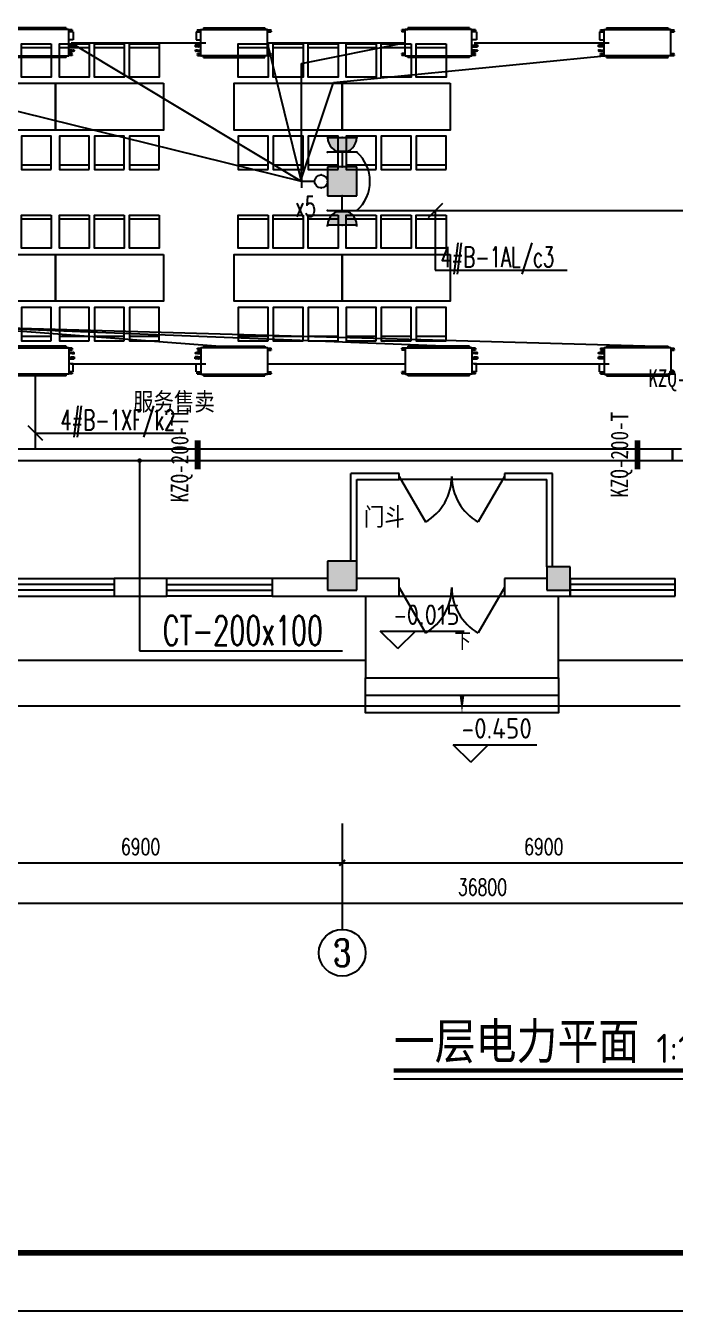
# Model space of a CAD drawing. Extents: x 2350667 to 3185789, y 309667 to 706270.
# Drawn here: x 2381578 to 2392694, y 439114 to 461121 of the extents above; entities that cross this region are included whole.
import ezdxf
from ezdxf.enums import TextEntityAlignment as Align

# ---------------------------------------------------------------- set-up
doc = ezdxf.new("R2010")
doc.units = 0
doc.header["$LTSCALE"] = 1000
for name, color, linetype in [('0-FJPG', 3, 'Continuous'), ('0-底图', 7, 'Continuous'), ('A-ANNO-DIMS', 3, 'Continuous'), ('A-ANNO-IDEN', 3, 'Continuous'), ('A-ANNO-IDEN-LEVL', 3, 'Continuous'), ('A-ANNO-TXT', 7, 'Continuous'), ('AXIS', 3, 'Continuous'), ('AXIS_TEXT', 7, 'Continuous'), ('BTTK', 7, 'Continuous'), ('CABLETRAY', 4, 'Continuous'), ('CABLETRAY_DIM', 3, 'Continuous'), ('COLUMN', 255, 'Continuous'), ('DIM-照明', 3, 'Continuous'), ('E2-楼梯、坡道', 52, 'Continuous'), ('EQUIP-插座', 3, 'Continuous'), ('EQUIP-照明', 3, 'Continuous'), ('fur', 253, 'Continuous'), ('M-VRF-EQ', 100, 'Continuous'), ('PUB_DIM', 3, 'Continuous'), ('PUB_HATCH', 8, 'Continuous'), ('PUB_TEXT', 7, 'Continuous'), ('PUB_TITLE', 4, 'Continuous'), ('TEL_SYMB', 3, 'Continuous'), ('TEL_TEXT', 7, 'Continuous'), ('WALL', 2, 'Continuous'), ('WALL-MOVE', 6, 'Continuous'), ('WINDOW', 4, 'Continuous'), ('WIRE-照明', 6, 'Continuous'), ('抗震支吊架', 2, 'Continuous'), ('洁具', 213, 'Continuous')]:
    doc.layers.add(name, color=color, linetype=linetype)
doc.styles.add('-黑体_T3', font='', dxfattribs={"width": 0.8})
doc.styles.add('_TCH_AXIS', font='COMPLEX', dxfattribs={"bigfont": 'GBCBIG'})
doc.styles.add('_TEL_DIM', font='SIMPLEX', dxfattribs={"width": 0.8, "height": 3.5, "bigfont": 'HZTXT'})
doc.styles.add('A_DIM_T3', font='SIMPLEX', dxfattribs={"width": 0.7, "bigfont": 'HZ'})
doc.styles.add('COMPLEX', font='COMPLEX')
doc.styles.add('HZ(TK)', font='geniso.shx', dxfattribs={"width": 0.9, "bigfont": 'hztxt.shx'})
doc.styles.add('kzcad', font='', dxfattribs={"width": 0.8})
doc.styles.get("Standard").update_dxf_attribs({"font": 'geniso.shx', "bigfont": 'hztxt.shx'})
doc.styles.get('-黑体_T3').set_extended_font_data('SimHei')
doc.styles.get('kzcad').set_extended_font_data('SimSun')
doc.dimstyles.new('_TCH_ARCH&&100', dxfattribs={"dimtxt": 280, "dimasz": 100, "dimexe": 250, "dimexo": 300, "dimgap": 135, "dimtad": 1, "dimdec": 0, "dimzin": 0, "dimdsep": 46, "dimtxsty": 'A_DIM_T3', "dimblk": 'ARCHTICK', "dimcen": 0.09, "dimclrt": 7, "dimazin": 2, "dimtfac": 1, "dimtdec": 0, "dimtix": 1, "dimtmove": 2, "dimatfit": 3, "dimfxl": 150, "dimtolj": 1, "dimtzin": 0, "dimarcsym": 0})

# ---------------------------------------------------------------- blocks, each defined once
blk = doc.blocks.new('vhtemplate_2020年新竖式图框_A1')
at = {"layer": 'PUB_TITLE', "color": 7}
blk.add_lwpolyline([(0, 594), (841, 594), (841, 0), (0, 0)], close=True, dxfattribs=at)
at = {"layer": 'PUB_TITLE', "const_width": 1}
blk.add_lwpolyline([(25, 10), (831, 10), (831, 584), (25, 584)], close=True, dxfattribs=at)
at = {"layer": 'BTTK', "color": 4, "style": 'HZ(TK)', "width": 0.9}
for tag, p in [('合作单位', (796, 511.5)), ('建设单位', (796, 209.5)), ('工程名称', (796, 176.5)), ('子项名称', (806, 160)), ('图纸名称', (796, 141))]:
    blk.add_attdef(tag, text='', height=3.5, dxfattribs=at).set_placement(p, align=Align.MIDDLE_CENTER)
for tag, p in [('注册证书号', (808.5, 309.01)), ('注册印章号', (808.5, 301.01)), ('设计号', (806, 193)), ('图别', (789.75, 34)), ('图号', (822.25, 34)), ('版本号', (789.75, 26)), ('日期', (822.25, 26))]:
    blk.add_attdef(tag, text='', height=3.5, dxfattribs=at).set_placement(p, align=Align.MIDDLE)
blk = doc.blocks.new('ghjgjh')
at = {"layer": 'WIRE-照明'}
blk.add_line((2318539, -40597), (2336695, -40597), dxfattribs=at)
blk = doc.blocks.new('MDV-D71T2')
at = {"extrusion": (0, 0, -1)}
for p, q in [((2794522, 2676021), (2794462, 2676021)), ((2794462, 2676009), (2794462, 2676021)), ((2794462, 2676016), (2794466, 2676016)), ((2794502, 2676009), (2794462, 2676009)), ((2794502, 2675997), (2794462, 2675997)), ((2794462, 2675997), (2794462, 2675986)), ((2794462, 2675991), (2794466, 2675991)), ((2794522, 2675986), (2794462, 2675986)), ((2794466, 2676009), (2794466, 2676021)), ((2794466, 2675997), (2794466, 2675986)), ((2794522, 2675576), (2794522, 2676022)), ((2795660, 2676024), (2794524, 2676024)), ((2794526, 2676024), (2794567, 2676024)), ((2794526, 2676024), (2794537, 2676024)), ((2795660, 2676024), (2794527, 2676024)), ((2795620, 2676055), (2794567, 2676055)), ((2795620, 2676055), (2795620, 2676025)), ((2795662, 2675576), (2795662, 2676022)), ((2795723, 2675986), (2795662, 2675986)), ((2795724, 2676021), (2795664, 2676021)), ((2795724, 2676009), (2795684, 2676009)), ((2795724, 2675997), (2795684, 2675997)), ((2795721, 2676009), (2795721, 2676021)), ((2795724, 2676016), (2795721, 2676016)), ((2795721, 2675997), (2795721, 2675986)), ((2795724, 2675991), (2795721, 2675991)), ((2795724, 2676021), (2795724, 2676009)), ((2795724, 2675997), (2795724, 2675986)), ((2795741, 2675986), (2795741, 2675850)), ((2795662, 2675758), (2795671, 2675758)), ((2795662, 2675732), (2795671, 2675732)), ((2795722, 2675671), (2795662, 2675671)), ((2795671, 2675731), (2795671, 2675759)), ((2795671, 2675759), (2795704, 2675759)), ((2795671, 2675731), (2795704, 2675731)), ((2795707, 2675726), (2795707, 2675764)), ((2795707, 2675764), (2795755, 2675764)), ((2795707, 2675726), (2795755, 2675726)), ((2795722, 2675671), (2795722, 2675655)), ((2795728, 2675673), (2795728, 2675654)), ((2795728, 2675673), (2795739, 2675673)), ((2795728, 2675670), (2795739, 2675670)), ((2795728, 2675660), (2795739, 2675660)), ((2795739, 2675673), (2795739, 2675654)), ((2795739, 2675669), (2795741, 2675669)), ((2795739, 2675658), (2795741, 2675658)), ((2795741, 2675672), (2795741, 2675671)), ((2795741, 2675655), (2795741, 2675671)), ((2795750, 2675673), (2795742, 2675673)), ((2795750, 2675670), (2795742, 2675670)), ((2795750, 2675660), (2795742, 2675660)), ((2795752, 2675671), (2795751, 2675672)), ((2795752, 2675655), (2795752, 2675671)), ((2795752, 2675671), (2795756, 2675669)), ((2795752, 2675655), (2795756, 2675657)), ((2795755, 2675726), (2795755, 2675764)), ((2795755, 2675764), (2795755, 2675726)), ((2795755, 2675764), (2795757, 2675764)), ((2795755, 2675764), (2795755, 2675764)), ((2795756, 2675669), (2795756, 2675657)), ((2795757, 2675726), (2795757, 2675764)), ((2795757, 2675764), (2795758, 2675764)), ((2795758, 2675764), (2795758, 2675726)), ((2794522, 2675613), (2794462, 2675613)), ((2794462, 2675602), (2794462, 2675613)), ((2794462, 2675608), (2794466, 2675608)), ((2794502, 2675602), (2794462, 2675602)), ((2794502, 2675590), (2794462, 2675590)), ((2794462, 2675590), (2794462, 2675578)), ((2794462, 2675583), (2794466, 2675583)), ((2794522, 2675578), (2794462, 2675578)), ((2794466, 2675602), (2794466, 2675613)), ((2794466, 2675590), (2794466, 2675578)), ((2794524, 2675574), (2795660, 2675574)), ((2794526, 2675574), (2794537, 2675574)), ((2794526, 2675574), (2794567, 2675574)), ((2795620, 2675544), (2794567, 2675544)), ((2795619, 2675574), (2795661, 2675574)), ((2795620, 2675544), (2795620, 2675574)), ((2795661, 2675574), (2795650, 2675574)), ((2795722, 2675655), (2795662, 2675655)), ((2795722, 2675613), (2795662, 2675613)), ((2795722, 2675578), (2795662, 2675578)), ((2795722, 2675602), (2795682, 2675602)), ((2795722, 2675590), (2795682, 2675590)), ((2795719, 2675602), (2795719, 2675613)), ((2795722, 2675608), (2795719, 2675608)), ((2795719, 2675590), (2795719, 2675578)), ((2795722, 2675583), (2795719, 2675583)), ((2795722, 2675602), (2795722, 2675613)), ((2795722, 2675578), (2795722, 2675590)), ((2795728, 2675654), (2795739, 2675654)), ((2795741, 2675654), (2795741, 2675655)), ((2795750, 2675654), (2795742, 2675654)), ((2795752, 2675655), (2795751, 2675654))]:
    blk.add_line(p, q, dxfattribs=at)
for p, q in [((2794567, 2676055), (2794567, 2676024)), ((2795741, 2675986), (2795663, 2675986)), ((2795741, 2675850), (2795662, 2675850)), ((2795662, 2675732), (2795671, 2675732)), ((2795707, 2675764), (2795704, 2675759)), ((2795707, 2675726), (2795704, 2675731)), ((2795722, 2675671), (2795728, 2675673)), ((2795755, 2675726), (2795757, 2675726)), ((2795755, 2675726), (2795755, 2675726)), ((2795757, 2675726), (2795758, 2675726)), ((2795757, 2675663), (2795767, 2675663)), ((2795758, 2675745), (2795768, 2675745)), ((2794567, 2675544), (2794567, 2675574)), ((2795662, 2675655), (2795722, 2675655)), ((2795722, 2675655), (2795728, 2675654)), ((2795728, 2675655), (2795738, 2675655))]:
    blk.add_line(p, q)
for centre, radius, start, end in [((-2794502, 2676003), 6, 90, 270), ((-2795684, 2676003), 6, 270, 90), ((-2795751, 2675663), 6.25, 136.121, 223.879), ((-2794502, 2675596), 6, 90, 270), ((-2795682, 2675596), 6, 270, 90)]:
    blk.add_arc(centre, radius, start, end, dxfattribs=at)
for centre, start, end in [((2794524, 2676022), 90, 180), ((2794524, 2676022), 90, 180), ((2795660, 2676022), 0, 90), ((2794524, 2675576), 180, 270), ((2795660, 2675576), 270, 0)]:
    blk.add_arc(centre, 2, start, end)
for points, knots in [([(2795741, 2675672), (2795741, 2675672), (2795741, 2675672), (2795741, 2675672), (2795741, 2675672), (2795741, 2675672), (2795742, 2675672), (2795742, 2675672), (2795742, 2675672), (2795742, 2675672), (2795742, 2675672), (2795742, 2675672), (2795742, 2675673), (2795742, 2675673), (2795742, 2675673), (2795742, 2675673), (2795742, 2675673), (2795742, 2675673), (2795742, 2675673), (2795742, 2675673), (2795742, 2675673), (2795742, 2675673), (2795742, 2675673), (2795742, 2675673), (2795742, 2675673)], [0, 0, 0, 0, 1, 1, 1, 2, 2, 2, 3, 3, 3, 4, 4, 4, 5, 5, 5, 6, 6, 6, 7, 7, 7, 8, 8, 8, 8]), ([(2795742, 2675670), (2795742, 2675670), (2795742, 2675670), (2795742, 2675670), (2795742, 2675670), (2795742, 2675670), (2795742, 2675670), (2795742, 2675670), (2795742, 2675670), (2795742, 2675670), (2795742, 2675670), (2795742, 2675670), (2795742, 2675670), (2795742, 2675670), (2795742, 2675670), (2795742, 2675670), (2795742, 2675670), (2795741, 2675670), (2795741, 2675670), (2795741, 2675670), (2795741, 2675670), (2795741, 2675670), (2795741, 2675670), (2795741, 2675670), (2795741, 2675670), (2795741, 2675670), (2795741, 2675670), (2795741, 2675670), (2795741, 2675670), (2795741, 2675670), (2795741, 2675670), (2795741, 2675670), (2795741, 2675670), (2795741, 2675670), (2795741, 2675671), (2795741, 2675671), (2795741, 2675671), (2795741, 2675671), (2795741, 2675671), (2795741, 2675671), (2795741, 2675671), (2795741, 2675671), (2795741, 2675671), (2795741, 2675671), (2795741, 2675671), (2795741, 2675671), (2795741, 2675671), (2795741, 2675671), (2795741, 2675671), (2795741, 2675671), (2795741, 2675671), (2795741, 2675671), (2795741, 2675671), (2795741, 2675671), (2795741, 2675671), (2795741, 2675671), (2795741, 2675671), (2795741, 2675671), (2795741, 2675671), (2795741, 2675671), (2795741, 2675671), (2795741, 2675671), (2795741, 2675671), (2795741, 2675671), (2795741, 2675671), (2795741, 2675671), (2795741, 2675671), (2795741, 2675671), (2795741, 2675671), (2795741, 2675671), (2795741, 2675671), (2795741, 2675671), (2795741, 2675672), (2795741, 2675672), (2795741, 2675672), (2795741, 2675672), (2795741, 2675672), (2795741, 2675672), (2795741, 2675672), (2795741, 2675672), (2795741, 2675672), (2795741, 2675672), (2795741, 2675672), (2795741, 2675672), (2795741, 2675672), (2795741, 2675672), (2795741, 2675672), (2795741, 2675672), (2795741, 2675672), (2795741, 2675672), (2795741, 2675672), (2795741, 2675672), (2795741, 2675672), (2795741, 2675672), (2795741, 2675672), (2795741, 2675672), (2795741, 2675672), (2795741, 2675672), (2795741, 2675672), (2795741, 2675672), (2795741, 2675672), (2795741, 2675672), (2795741, 2675672), (2795741, 2675672), (2795741, 2675672), (2795741, 2675672), (2795741, 2675672), (2795741, 2675672), (2795741, 2675672)], [0, 0, 0, 0, 1, 1, 1, 2, 2, 2, 3, 3, 3, 4, 4, 4, 5, 5, 5, 6, 6, 6, 7, 7, 7, 8, 8, 8, 9, 9, 9, 10, 10, 10, 11, 11, 11, 12, 12, 12, 13, 13, 13, 14, 14, 14, 15, 15, 15, 16, 16, 16, 17, 17, 17, 18, 18, 18, 19, 19, 19, 20, 20, 20, 21, 21, 21, 22, 22, 22, 23, 23, 23, 24, 24, 24, 25, 25, 25, 26, 26, 26, 27, 27, 27, 28, 28, 28, 29, 29, 29, 30, 30, 30, 31, 31, 31, 32, 32, 32, 33, 33, 33, 34, 34, 34, 35, 35, 35, 36, 36, 36, 36]), ([(2795742, 2675660), (2795742, 2675660), (2795742, 2675660), (2795742, 2675660), (2795742, 2675660), (2795742, 2675660), (2795742, 2675660), (2795742, 2675660), (2795742, 2675661), (2795742, 2675661), (2795742, 2675661), (2795742, 2675661), (2795742, 2675661), (2795742, 2675661), (2795742, 2675661), (2795742, 2675661), (2795742, 2675661), (2795741, 2675661), (2795741, 2675661), (2795741, 2675661), (2795741, 2675662), (2795741, 2675662), (2795741, 2675662), (2795741, 2675662), (2795741, 2675662), (2795741, 2675662), (2795741, 2675662), (2795741, 2675662), (2795741, 2675662), (2795741, 2675662), (2795741, 2675662), (2795741, 2675662), (2795741, 2675663), (2795741, 2675663), (2795741, 2675663), (2795741, 2675663), (2795741, 2675663), (2795741, 2675663), (2795741, 2675663), (2795741, 2675663), (2795741, 2675663), (2795741, 2675663), (2795741, 2675663), (2795741, 2675663), (2795741, 2675663), (2795741, 2675664), (2795741, 2675664), (2795741, 2675664), (2795741, 2675664), (2795741, 2675664), (2795741, 2675664), (2795741, 2675664), (2795741, 2675664), (2795741, 2675664), (2795741, 2675664), (2795741, 2675664), (2795741, 2675664), (2795741, 2675664), (2795741, 2675665), (2795741, 2675665), (2795741, 2675665), (2795741, 2675665), (2795741, 2675665), (2795741, 2675665), (2795741, 2675665), (2795741, 2675665), (2795741, 2675665), (2795741, 2675665), (2795741, 2675665), (2795741, 2675665), (2795741, 2675665), (2795741, 2675666), (2795741, 2675666), (2795741, 2675666), (2795741, 2675666), (2795741, 2675666), (2795741, 2675666), (2795741, 2675666), (2795741, 2675666), (2795741, 2675666), (2795741, 2675666), (2795741, 2675666), (2795741, 2675666), (2795741, 2675666), (2795741, 2675667), (2795741, 2675667), (2795741, 2675667), (2795741, 2675667), (2795741, 2675667), (2795741, 2675667), (2795741, 2675667), (2795741, 2675667), (2795741, 2675667), (2795741, 2675667), (2795741, 2675667), (2795741, 2675667), (2795741, 2675667), (2795741, 2675668), (2795741, 2675668), (2795741, 2675668), (2795741, 2675668), (2795741, 2675668), (2795741, 2675668), (2795741, 2675668), (2795742, 2675668), (2795742, 2675668), (2795742, 2675668), (2795742, 2675668), (2795742, 2675668), (2795742, 2675669), (2795742, 2675669), (2795742, 2675669), (2795742, 2675669), (2795742, 2675669), (2795742, 2675669), (2795742, 2675669), (2795742, 2675669), (2795742, 2675669), (2795742, 2675669), (2795742, 2675669), (2795742, 2675670)], [0, 0, 0, 0, 1, 1, 1, 2, 2, 2, 3, 3, 3, 4, 4, 4, 5, 5, 5, 6, 6, 6, 7, 7, 7, 8, 8, 8, 9, 9, 9, 10, 10, 10, 11, 11, 11, 12, 12, 12, 13, 13, 13, 14, 14, 14, 15, 15, 15, 16, 16, 16, 17, 17, 17, 18, 18, 18, 19, 19, 19, 20, 20, 20, 21, 21, 21, 22, 22, 22, 23, 23, 23, 24, 24, 24, 25, 25, 25, 26, 26, 26, 27, 27, 27, 28, 28, 28, 29, 29, 29, 30, 30, 30, 31, 31, 31, 32, 32, 32, 33, 33, 33, 34, 34, 34, 35, 35, 35, 36, 36, 36, 37, 37, 37, 38, 38, 38, 39, 39, 39, 40, 40, 40, 40]), ([(2795742, 2675654), (2795742, 2675654), (2795742, 2675654), (2795742, 2675654), (2795742, 2675654), (2795742, 2675654), (2795742, 2675654), (2795742, 2675654), (2795742, 2675654), (2795742, 2675654), (2795742, 2675654), (2795742, 2675654), (2795742, 2675654), (2795742, 2675654), (2795742, 2675654), (2795742, 2675654), (2795742, 2675654), (2795741, 2675655), (2795741, 2675655), (2795741, 2675655), (2795741, 2675655), (2795741, 2675655), (2795741, 2675655), (2795741, 2675655), (2795741, 2675655), (2795741, 2675655), (2795741, 2675655), (2795741, 2675655), (2795741, 2675655), (2795741, 2675655), (2795741, 2675655), (2795741, 2675655), (2795741, 2675655), (2795741, 2675655), (2795741, 2675655), (2795741, 2675655), (2795741, 2675656), (2795741, 2675656), (2795741, 2675656), (2795741, 2675656), (2795741, 2675656), (2795741, 2675656), (2795741, 2675656), (2795741, 2675656), (2795741, 2675656), (2795741, 2675656), (2795741, 2675656), (2795741, 2675656), (2795741, 2675656), (2795741, 2675656), (2795741, 2675656), (2795741, 2675656), (2795741, 2675656), (2795741, 2675656), (2795741, 2675656), (2795741, 2675656), (2795741, 2675657), (2795741, 2675657), (2795741, 2675657), (2795741, 2675657), (2795741, 2675657), (2795741, 2675657), (2795741, 2675657), (2795741, 2675657), (2795741, 2675657), (2795741, 2675657), (2795741, 2675657), (2795741, 2675657), (2795741, 2675657), (2795741, 2675657), (2795741, 2675657), (2795741, 2675657), (2795741, 2675657), (2795741, 2675657), (2795741, 2675657), (2795741, 2675657), (2795741, 2675658), (2795741, 2675658), (2795741, 2675658), (2795741, 2675658), (2795741, 2675658), (2795741, 2675658), (2795741, 2675658), (2795741, 2675658), (2795741, 2675658), (2795741, 2675658), (2795741, 2675658), (2795741, 2675658), (2795741, 2675658), (2795741, 2675658), (2795741, 2675658), (2795741, 2675658), (2795741, 2675658), (2795741, 2675658), (2795741, 2675658), (2795741, 2675658), (2795741, 2675659), (2795741, 2675659), (2795741, 2675659), (2795741, 2675659), (2795741, 2675659), (2795741, 2675659), (2795741, 2675659), (2795741, 2675659), (2795742, 2675659), (2795742, 2675659), (2795742, 2675659), (2795742, 2675659), (2795742, 2675659), (2795742, 2675659), (2795742, 2675659), (2795742, 2675659), (2795742, 2675659), (2795742, 2675659), (2795742, 2675660), (2795742, 2675660), (2795742, 2675660), (2795742, 2675660), (2795742, 2675660), (2795742, 2675660), (2795742, 2675660)], [0, 0, 0, 0, 1, 1, 1, 2, 2, 2, 3, 3, 3, 4, 4, 4, 5, 5, 5, 6, 6, 6, 7, 7, 7, 8, 8, 8, 9, 9, 9, 10, 10, 10, 11, 11, 11, 12, 12, 12, 13, 13, 13, 14, 14, 14, 15, 15, 15, 16, 16, 16, 17, 17, 17, 18, 18, 18, 19, 19, 19, 20, 20, 20, 21, 21, 21, 22, 22, 22, 23, 23, 23, 24, 24, 24, 25, 25, 25, 26, 26, 26, 27, 27, 27, 28, 28, 28, 29, 29, 29, 30, 30, 30, 31, 31, 31, 32, 32, 32, 33, 33, 33, 34, 34, 34, 35, 35, 35, 36, 36, 36, 37, 37, 37, 38, 38, 38, 39, 39, 39, 40, 40, 40, 40]), ([(2795751, 2675672), (2795751, 2675672), (2795751, 2675672), (2795751, 2675672), (2795751, 2675672), (2795751, 2675672), (2795751, 2675672), (2795751, 2675672), (2795751, 2675672), (2795751, 2675672), (2795751, 2675672), (2795751, 2675672), (2795750, 2675673), (2795750, 2675673), (2795750, 2675673), (2795750, 2675673), (2795750, 2675673), (2795750, 2675673), (2795750, 2675673), (2795750, 2675673), (2795750, 2675673), (2795750, 2675673), (2795750, 2675673), (2795750, 2675673), (2795750, 2675673)], [0, 0, 0, 0, 1, 1, 1, 2, 2, 2, 3, 3, 3, 4, 4, 4, 5, 5, 5, 6, 6, 6, 7, 7, 7, 8, 8, 8, 8]), ([(2795750, 2675670), (2795750, 2675670), (2795750, 2675670), (2795750, 2675670), (2795750, 2675670), (2795750, 2675670), (2795750, 2675670), (2795750, 2675670), (2795750, 2675670), (2795750, 2675670), (2795750, 2675670), (2795750, 2675670), (2795750, 2675670), (2795751, 2675670), (2795751, 2675670), (2795751, 2675670), (2795751, 2675670), (2795751, 2675670), (2795751, 2675670), (2795751, 2675670), (2795751, 2675670), (2795751, 2675670), (2795751, 2675670), (2795751, 2675670), (2795751, 2675670), (2795751, 2675670), (2795751, 2675670), (2795751, 2675670), (2795751, 2675670), (2795751, 2675670), (2795751, 2675670), (2795751, 2675670), (2795751, 2675670), (2795751, 2675670), (2795751, 2675671), (2795751, 2675671), (2795751, 2675671), (2795751, 2675671), (2795751, 2675671), (2795751, 2675671), (2795751, 2675671), (2795751, 2675671), (2795751, 2675671), (2795751, 2675671), (2795751, 2675671), (2795751, 2675671), (2795751, 2675671), (2795751, 2675671), (2795751, 2675671), (2795751, 2675671), (2795751, 2675671), (2795751, 2675671), (2795751, 2675671), (2795751, 2675671), (2795751, 2675671), (2795751, 2675671), (2795751, 2675671), (2795751, 2675671), (2795751, 2675671), (2795751, 2675671), (2795751, 2675671), (2795751, 2675671), (2795751, 2675671), (2795751, 2675671), (2795751, 2675671), (2795751, 2675671), (2795751, 2675671), (2795751, 2675671), (2795751, 2675671), (2795751, 2675671), (2795751, 2675671), (2795751, 2675671), (2795751, 2675672), (2795751, 2675672), (2795751, 2675672), (2795751, 2675672), (2795751, 2675672), (2795751, 2675672), (2795751, 2675672), (2795751, 2675672), (2795751, 2675672), (2795751, 2675672), (2795751, 2675672), (2795751, 2675672), (2795751, 2675672), (2795751, 2675672), (2795751, 2675672), (2795751, 2675672), (2795751, 2675672), (2795751, 2675672), (2795751, 2675672), (2795751, 2675672), (2795751, 2675672), (2795751, 2675672), (2795751, 2675672), (2795751, 2675672), (2795751, 2675672), (2795751, 2675672), (2795751, 2675672), (2795751, 2675672), (2795751, 2675672), (2795751, 2675672), (2795751, 2675672), (2795751, 2675672), (2795751, 2675672), (2795751, 2675672), (2795751, 2675672), (2795751, 2675672), (2795751, 2675672)], [0, 0, 0, 0, 1, 1, 1, 2, 2, 2, 3, 3, 3, 4, 4, 4, 5, 5, 5, 6, 6, 6, 7, 7, 7, 8, 8, 8, 9, 9, 9, 10, 10, 10, 11, 11, 11, 12, 12, 12, 13, 13, 13, 14, 14, 14, 15, 15, 15, 16, 16, 16, 17, 17, 17, 18, 18, 18, 19, 19, 19, 20, 20, 20, 21, 21, 21, 22, 22, 22, 23, 23, 23, 24, 24, 24, 25, 25, 25, 26, 26, 26, 27, 27, 27, 28, 28, 28, 29, 29, 29, 30, 30, 30, 31, 31, 31, 32, 32, 32, 33, 33, 33, 34, 34, 34, 35, 35, 35, 36, 36, 36, 36]), ([(2795750, 2675660), (2795750, 2675660), (2795750, 2675660), (2795750, 2675660), (2795750, 2675660), (2795750, 2675660), (2795750, 2675660), (2795750, 2675660), (2795750, 2675661), (2795750, 2675661), (2795750, 2675661), (2795750, 2675661), (2795750, 2675661), (2795751, 2675661), (2795751, 2675661), (2795751, 2675661), (2795751, 2675661), (2795751, 2675661), (2795751, 2675661), (2795751, 2675661), (2795751, 2675662), (2795751, 2675662), (2795751, 2675662), (2795751, 2675662), (2795751, 2675662), (2795751, 2675662), (2795751, 2675662), (2795751, 2675662), (2795751, 2675662), (2795751, 2675662), (2795751, 2675662), (2795751, 2675662), (2795751, 2675663), (2795751, 2675663), (2795751, 2675663), (2795751, 2675663), (2795751, 2675663), (2795751, 2675663), (2795751, 2675663), (2795751, 2675663), (2795751, 2675663), (2795751, 2675663), (2795751, 2675663), (2795751, 2675663), (2795751, 2675663), (2795751, 2675664), (2795751, 2675664), (2795751, 2675664), (2795751, 2675664), (2795751, 2675664), (2795751, 2675664), (2795751, 2675664), (2795751, 2675664), (2795751, 2675664), (2795751, 2675664), (2795751, 2675664), (2795751, 2675664), (2795751, 2675664), (2795751, 2675665), (2795751, 2675665), (2795751, 2675665), (2795751, 2675665), (2795751, 2675665), (2795751, 2675665), (2795751, 2675665), (2795751, 2675665), (2795751, 2675665), (2795751, 2675665), (2795751, 2675665), (2795751, 2675665), (2795751, 2675665), (2795751, 2675666), (2795751, 2675666), (2795751, 2675666), (2795751, 2675666), (2795751, 2675666), (2795751, 2675666), (2795751, 2675666), (2795751, 2675666), (2795751, 2675666), (2795751, 2675666), (2795751, 2675666), (2795751, 2675666), (2795751, 2675666), (2795751, 2675667), (2795751, 2675667), (2795751, 2675667), (2795751, 2675667), (2795751, 2675667), (2795751, 2675667), (2795751, 2675667), (2795751, 2675667), (2795751, 2675667), (2795751, 2675667), (2795751, 2675667), (2795751, 2675667), (2795751, 2675667), (2795751, 2675668), (2795751, 2675668), (2795751, 2675668), (2795751, 2675668), (2795751, 2675668), (2795751, 2675668), (2795751, 2675668), (2795751, 2675668), (2795751, 2675668), (2795751, 2675668), (2795751, 2675668), (2795750, 2675668), (2795750, 2675669), (2795750, 2675669), (2795750, 2675669), (2795750, 2675669), (2795750, 2675669), (2795750, 2675669), (2795750, 2675669), (2795750, 2675669), (2795750, 2675669), (2795750, 2675669), (2795750, 2675669), (2795750, 2675670)], [0, 0, 0, 0, 1, 1, 1, 2, 2, 2, 3, 3, 3, 4, 4, 4, 5, 5, 5, 6, 6, 6, 7, 7, 7, 8, 8, 8, 9, 9, 9, 10, 10, 10, 11, 11, 11, 12, 12, 12, 13, 13, 13, 14, 14, 14, 15, 15, 15, 16, 16, 16, 17, 17, 17, 18, 18, 18, 19, 19, 19, 20, 20, 20, 21, 21, 21, 22, 22, 22, 23, 23, 23, 24, 24, 24, 25, 25, 25, 26, 26, 26, 27, 27, 27, 28, 28, 28, 29, 29, 29, 30, 30, 30, 31, 31, 31, 32, 32, 32, 33, 33, 33, 34, 34, 34, 35, 35, 35, 36, 36, 36, 37, 37, 37, 38, 38, 38, 39, 39, 39, 40, 40, 40, 40]), ([(2795750, 2675654), (2795750, 2675654), (2795750, 2675654), (2795750, 2675654), (2795750, 2675654), (2795750, 2675654), (2795750, 2675654), (2795750, 2675654), (2795750, 2675654), (2795750, 2675654), (2795750, 2675654), (2795750, 2675654), (2795750, 2675654), (2795751, 2675654), (2795751, 2675654), (2795751, 2675654), (2795751, 2675654), (2795751, 2675655), (2795751, 2675655), (2795751, 2675655), (2795751, 2675655), (2795751, 2675655), (2795751, 2675655), (2795751, 2675655), (2795751, 2675655), (2795751, 2675655), (2795751, 2675655), (2795751, 2675655), (2795751, 2675655), (2795751, 2675655), (2795751, 2675655), (2795751, 2675655), (2795751, 2675655), (2795751, 2675655), (2795751, 2675655), (2795751, 2675655), (2795751, 2675656), (2795751, 2675656), (2795751, 2675656), (2795751, 2675656), (2795751, 2675656), (2795751, 2675656), (2795751, 2675656), (2795751, 2675656), (2795751, 2675656), (2795751, 2675656), (2795751, 2675656), (2795751, 2675656), (2795751, 2675656), (2795751, 2675656), (2795751, 2675656), (2795751, 2675656), (2795751, 2675656), (2795751, 2675656), (2795751, 2675656), (2795751, 2675656), (2795751, 2675657), (2795751, 2675657), (2795751, 2675657), (2795751, 2675657), (2795751, 2675657), (2795751, 2675657), (2795751, 2675657), (2795751, 2675657), (2795751, 2675657), (2795751, 2675657), (2795751, 2675657), (2795751, 2675657), (2795751, 2675657), (2795751, 2675657), (2795751, 2675657), (2795751, 2675657), (2795751, 2675657), (2795751, 2675657), (2795751, 2675657), (2795751, 2675657), (2795751, 2675658), (2795751, 2675658), (2795751, 2675658), (2795751, 2675658), (2795751, 2675658), (2795751, 2675658), (2795751, 2675658), (2795751, 2675658), (2795751, 2675658), (2795751, 2675658), (2795751, 2675658), (2795751, 2675658), (2795751, 2675658), (2795751, 2675658), (2795751, 2675658), (2795751, 2675658), (2795751, 2675658), (2795751, 2675658), (2795751, 2675658), (2795751, 2675658), (2795751, 2675659), (2795751, 2675659), (2795751, 2675659), (2795751, 2675659), (2795751, 2675659), (2795751, 2675659), (2795751, 2675659), (2795751, 2675659), (2795751, 2675659), (2795751, 2675659), (2795751, 2675659), (2795751, 2675659), (2795750, 2675659), (2795750, 2675659), (2795750, 2675659), (2795750, 2675659), (2795750, 2675659), (2795750, 2675659), (2795750, 2675660), (2795750, 2675660), (2795750, 2675660), (2795750, 2675660), (2795750, 2675660), (2795750, 2675660), (2795750, 2675660)], [0, 0, 0, 0, 1, 1, 1, 2, 2, 2, 3, 3, 3, 4, 4, 4, 5, 5, 5, 6, 6, 6, 7, 7, 7, 8, 8, 8, 9, 9, 9, 10, 10, 10, 11, 11, 11, 12, 12, 12, 13, 13, 13, 14, 14, 14, 15, 15, 15, 16, 16, 16, 17, 17, 17, 18, 18, 18, 19, 19, 19, 20, 20, 20, 21, 21, 21, 22, 22, 22, 23, 23, 23, 24, 24, 24, 25, 25, 25, 26, 26, 26, 27, 27, 27, 28, 28, 28, 29, 29, 29, 30, 30, 30, 31, 31, 31, 32, 32, 32, 33, 33, 33, 34, 34, 34, 35, 35, 35, 36, 36, 36, 37, 37, 37, 38, 38, 38, 39, 39, 39, 40, 40, 40, 40]), ([(2795741, 2675654), (2795741, 2675654), (2795741, 2675654), (2795741, 2675654), (2795741, 2675654), (2795741, 2675654), (2795742, 2675654), (2795742, 2675654), (2795742, 2675654), (2795742, 2675654), (2795742, 2675654), (2795742, 2675654), (2795742, 2675654), (2795742, 2675654), (2795742, 2675654), (2795742, 2675654), (2795742, 2675654), (2795742, 2675654), (2795742, 2675654), (2795742, 2675654), (2795742, 2675654), (2795742, 2675654), (2795742, 2675654), (2795742, 2675654), (2795742, 2675654)], [0, 0, 0, 0, 1, 1, 1, 2, 2, 2, 3, 3, 3, 4, 4, 4, 5, 5, 5, 6, 6, 6, 7, 7, 7, 8, 8, 8, 8]), ([(2795751, 2675654), (2795751, 2675654), (2795751, 2675654), (2795751, 2675654), (2795751, 2675654), (2795751, 2675654), (2795751, 2675654), (2795751, 2675654), (2795751, 2675654), (2795751, 2675654), (2795751, 2675654), (2795751, 2675654), (2795750, 2675654), (2795750, 2675654), (2795750, 2675654), (2795750, 2675654), (2795750, 2675654), (2795750, 2675654), (2795750, 2675654), (2795750, 2675654), (2795750, 2675654), (2795750, 2675654), (2795750, 2675654), (2795750, 2675654), (2795750, 2675654)], [0, 0, 0, 0, 1, 1, 1, 2, 2, 2, 3, 3, 3, 4, 4, 4, 5, 5, 5, 6, 6, 6, 7, 7, 7, 8, 8, 8, 8])]:
    blk.add_open_spline(points, degree=3, knots=knots)
blk = doc.blocks.new('A$C416B0EB6')
at = {"layer": '0-FJPG'}
blk.add_blockref('MDV-D71T2', (-2794567, -2676055, -8200), dxfattribs=at)
blk = doc.blocks.new('$equip$00001237')
for p, q in [((-0.5, 1.05), (-0.5, 1)), ((-0.5, 1), (0.5, 1)), ((0.5, 1.05), (0.5, 1)), ((0.5, 0.5), (-0.5, 0.5)), ((0, 0.5), (0, 0))]:
    blk.add_line(p, q)
blk.add_arc((0, 1), 0.5, 180, 0)
for p in [(0, 1), (-0.5, 0.5), (0.5, 0.5), (0, 0)]:
    blk.add_point(p)
for points in [[(0.433, 0.75), (-0.433, 0.75), (0.5, 1), (-0.5, 1)], [(0.25, 0.567), (-0.25, 0.567), (0.433, 0.75), (-0.433, 0.75)], [(0, 0.5), (0, 0.5), (0.25, 0.567), (-0.25, 0.567)]]:
    blk.add_solid(points)
at = {"flags": 9}
blk.add_attdef('A', (0, 0), '', height=0.00002, dxfattribs=at)
blk = doc.blocks.new('$equip$00002672')
for p, q in [((0.222, 0.889), (-0.222, 0.889)), ((0, 0.444), (0, 0.889))]:
    blk.add_line(p, q)
blk.add_circle((0, 0.222), 0.222)
for p in [(0, 0.889), (-0.222, 0.222), (0, 0), (0.222, 0.222)]:
    blk.add_point(p)
at = {"color": 7, "style": '_TEL_DIM', "flags": 1}
for tag in ['A', 'REMARK']:
    blk.add_attdef(tag, text='', height=0.00002, dxfattribs=at).set_placement((0, 0), align=Align.MIDDLE_CENTER)
blk = doc.blocks.new('_ArchTick')
at = {"color": 0, "linetype": 'ByBlock', "const_width": 0.4}
blk.add_lwpolyline([(-0.5, -0.5), (0.5, 0.5)], dxfattribs=at)
blk = doc.blocks.new('*D743')
at = {"layer": 'A-ANNO-DIMS', "color": 0, "lineweight": -2, "transparency": 16777216}
for p, q in [((2151844, -29394), (2151844, -30017)), ((2158744, -29394), (2158744, -30017)), ((2151844, -29767), (2158744, -29767))]:
    blk.add_line(p, q, dxfattribs=at)
at = {"layer": 'Defpoints', "color": 0, "transparency": 16777216}
for p in [(2151844, -29094), (2158744, -29094), (2158744, -29767)]:
    blk.add_point(p, dxfattribs=at)
at = {"layer": 'A-ANNO-DIMS', "color": 0, "lineweight": -2, "transparency": 16777216, "xscale": 100, "yscale": 100, "zscale": 100, "rotation": 180}
blk.add_blockref('_ArchTick', (2151844, -29767), dxfattribs=at)
at = {"layer": 'A-ANNO-DIMS', "color": 0, "lineweight": -2, "transparency": 16777216, "xscale": 100, "yscale": 100, "zscale": 100}
blk.add_blockref('_ArchTick', (2158744, -29767), dxfattribs=at)
at = {"layer": 'A-ANNO-DIMS', "color": 7, "transparency": 16777216, "insert": (2155294, -29492), "char_height": 280, "attachment_point": 5, "style": 'A_DIM_T3'}
blk.add_mtext('\\A1;6900', dxfattribs=at)
blk = doc.blocks.new('*D744')
at = {"layer": 'A-ANNO-DIMS', "color": 0, "lineweight": -2, "transparency": 16777216}
for p, q in [((2158744, -29394), (2158744, -30017)), ((2165644, -29394), (2165644, -30017)), ((2158744, -29767), (2165644, -29767))]:
    blk.add_line(p, q, dxfattribs=at)
at = {"layer": 'Defpoints', "color": 0, "transparency": 16777216}
for p in [(2158744, -29094), (2165644, -29094), (2165644, -29767)]:
    blk.add_point(p, dxfattribs=at)
at = {"layer": 'A-ANNO-DIMS', "color": 0, "lineweight": -2, "transparency": 16777216, "xscale": 100, "yscale": 100, "zscale": 100, "rotation": 180}
blk.add_blockref('_ArchTick', (2158744, -29767), dxfattribs=at)
at = {"layer": 'A-ANNO-DIMS', "color": 0, "lineweight": -2, "transparency": 16777216, "xscale": 100, "yscale": 100, "zscale": 100}
blk.add_blockref('_ArchTick', (2165644, -29767), dxfattribs=at)
at = {"layer": 'A-ANNO-DIMS', "color": 7, "transparency": 16777216, "insert": (2162194, -29492), "char_height": 280, "attachment_point": 5, "style": 'A_DIM_T3'}
blk.add_mtext('\\A1;6900', dxfattribs=at)
blk = doc.blocks.new('*D764')
at = {"layer": 'Defpoints', "color": 0, "transparency": 16777216}
for p in [(2142744, -29094), (2179544, -29094), (2179544, -30459)]:
    blk.add_point(p, dxfattribs=at)
at = {"layer": 'PUB_DIM', "color": 0, "lineweight": -2, "transparency": 16777216}
for p, q in [((2142744, -29394), (2142744, -30709)), ((2179544, -29394), (2179544, -30709)), ((2142744, -30459), (2179544, -30459))]:
    blk.add_line(p, q, dxfattribs=at)
at = {"layer": 'PUB_DIM', "color": 0, "lineweight": -2, "transparency": 16777216, "xscale": 100, "yscale": 100, "zscale": 100, "rotation": 180}
blk.add_blockref('_ArchTick', (2142744, -30459), dxfattribs=at)
at = {"layer": 'PUB_DIM', "color": 0, "lineweight": -2, "transparency": 16777216, "xscale": 100, "yscale": 100, "zscale": 100}
blk.add_blockref('_ArchTick', (2179544, -30459), dxfattribs=at)
at = {"layer": 'PUB_DIM', "color": 7, "transparency": 16777216, "insert": (2161144, -30184), "char_height": 280, "attachment_point": 5, "style": 'A_DIM_T3'}
blk.add_mtext('\\A1;36800', dxfattribs=at)
blk = doc.blocks.new('$DorLib2D$00000231')
at = {"color": 0}
for p, q in [((-0.5, 0), (-0.25, 0.433)), ((0.5, 0), (0.25, 0.433))]:
    blk.add_line(p, q, dxfattribs=at)
for centre, start, end in [((-0.5, 0), 0, 60), ((0.5, 0), 120, 180)]:
    blk.add_arc(centre, 0.5, start, end, dxfattribs=at)
blk = doc.blocks.new('$WINLIB2D$00000001')
at = {"color": 0}
for points in [[(-0.5, 0.5), (-0.5, -0.5)], [(-0.5, 0.5), (0.5, 0.5)], [(0.5, -0.5), (0.5, 0.5)], [(0.5, 0.167), (-0.5, 0.167)], [(0.5, -0.167), (-0.5, -0.167)], [(-0.5, -0.5), (0.5, -0.5)]]:
    blk.add_lwpolyline(points, dxfattribs=at)
blk = doc.blocks.new('_AXISO')
blk.add_circle((0, 0), 0.5)
at = {"layer": 'AXIS_TEXT', "style": 'COMPLEX', "width": 1.041667}
blk.add_attdef('A', text='', height=0.56, dxfattribs=at).set_placement((-0.25, -0.28), (0.25, -0.28), align=Align.FIT)
blk = doc.blocks.new('$plan$00002719')
at = {"layer": 'fur'}
for p, q in [((-853, 1004), (-343, 1004)), ((-254, 1004), (256, 1004)), ((345, 1004), (856, 1004)), ((-853, -1004), (-343, -1004)), ((-254, -1004), (256, -1004)), ((345, -1004), (856, -1004))]:
    blk.add_line(p, q, dxfattribs=at)
for points in [[(-853, 1076), (-853, 507), (-343, 507), (-343, 1076), (-853, 1076)], [(-254, 1076), (-254, 507), (256, 507), (256, 1076), (-254, 1076)], [(345, 1076), (345, 507), (856, 507), (856, 1076), (345, 1076)], [(-925, -400), (-925, 400), (925, 400), (925, -400), (-925, -400)], [(-853, -1076), (-853, -507), (-343, -507), (-343, -1076), (-853, -1076)], [(-254, -1076), (-254, -507), (256, -507), (256, -1076), (-254, -1076)], [(345, -1076), (345, -507), (856, -507), (856, -1076), (345, -1076)]]:
    blk.add_lwpolyline(points, close=True, dxfattribs=at)
blk = doc.blocks.new('cghch')
at = {"layer": 'PUB_HATCH'}
for points in [[(2158994.1, -18352), (2158994.1, -17852), (2158494.1, -17852), (2158494.1, -18352)], [(2158994.1, -25102), (2158994.1, -24602), (2158494.1, -24602), (2158494.1, -25102)], [(2162644.1, -25102), (2162644.1, -24702), (2162244.1, -24702), (2162244.1, -25102)]]:
    blk.add_hatch(color=256, dxfattribs=at).paths.add_polyline_path(points)
for points in [[(2159144.1, -26302), (2143644.1, -26302), (2143644.1, -11302)], [(2172444.1, -26302), (2162444.1, -26302)]]:
    blk.add_lwpolyline(points)
at = {"layer": 'A-ANNO-IDEN'}
blk.add_lwpolyline([(2160794.1, -26202.4, 0, 0, 0), (2160794.1, -27202, 0, 80, 0), (2160794.1, -26902, 0, 0, 0)], format="xyseb", dxfattribs=at)
at = {"layer": 'A-ANNO-IDEN-LEVL'}
for p, q in [((2159696.2, -26100.2), (2159396.2, -25800.2)), ((2159396.2, -25800.2), (2160830.1, -25800.2)), ((2159696.2, -26100.2), (2159996.2, -25800.2)), ((2160943.9, -28045.5), (2160643.9, -27745.5)), ((2160643.9, -27745.5), (2162077.8, -27745.5)), ((2160943.9, -28045.5), (2161243.9, -27745.5))]:
    blk.add_line(p, q, dxfattribs=at)
at = {"layer": 'AXIS'}
blk.add_line((2158744.1, -29093.7), (2158744.1, -30907.4), dxfattribs=at)
at = {"layer": 'COLUMN'}
for p, q in [((2158994.1, -17852), (2158494.1, -17852)), ((2158494.1, -17852), (2158494.1, -18352)), ((2158994.1, -18352), (2158994.1, -17852)), ((2158494.1, -18352), (2158994.1, -18352)), ((2158994.1, -24602), (2158494.1, -24602)), ((2158494.1, -24602), (2158494.1, -25102)), ((2158994.1, -25102), (2158994.1, -24602)), ((2162644.1, -24702), (2162244.1, -24702)), ((2162244.1, -24702), (2162244.1, -25102)), ((2162644.1, -25102), (2162644.1, -24702)), ((2158494.1, -25102), (2158994.1, -25102)), ((2162244.1, -25102), (2162644.1, -25102))]:
    blk.add_line(p, q, dxfattribs=at)
at = {"layer": 'E2-楼梯、坡道'}
for points in [[(2159144.1, -25202), (2159144.1, -26602), (2162444.1, -26602), (2162444.1, -25202)], [(2162444.1, -26602), (2162444.1, -26902), (2159144.1, -26902), (2159144.1, -26602)], [(2162444.1, -26902), (2162444.1, -27202), (2159144.1, -27202), (2159144.1, -26902)]]:
    blk.add_lwpolyline(points, dxfattribs=at)
at = {"layer": 'WALL'}
for p, q in [((2155744.1, -24902), (2154844.1, -24902)), ((2154844.1, -24902), (2154844.1, -25202)), ((2155744.1, -25202), (2155744.1, -24902)), ((2158494.1, -24902), (2157544.1, -24902)), ((2157544.1, -24902), (2157544.1, -25202)), ((2159719.1, -24902), (2158994.1, -24902)), ((2159719.1, -25202), (2159719.1, -24902)), ((2162244.1, -24902), (2161519.1, -24902)), ((2161519.1, -24902), (2161519.1, -25202)), ((2154844.1, -25202), (2155744.1, -25202)), ((2157544.1, -25202), (2158744.1, -25202)), ((2158744.1, -25202), (2159719.1, -25202)), ((2161519.1, -25202), (2162444.1, -25202)), ((2162444.1, -25202), (2162644.1, -25202)), ((2162644.1, -25202), (2162644.1, -25102))]:
    blk.add_line(p, q, dxfattribs=at)
at = {"layer": 'WALL-MOVE', "color": 7}
for p, q in [((2159719.1, -23102.6), (2158894.1, -23102.6)), ((2158894.1, -24602), (2158894.1, -23102.6)), ((2159719.1, -23202.6), (2159719.1, -23102.6)), ((2162344.1, -23102.6), (2161519.1, -23102.6)), ((2161519.1, -23102.6), (2161519.1, -23202.6)), ((2162344.1, -24702), (2162344.1, -23102.6)), ((2158994.1, -23202.6), (2159719.1, -23202.6)), ((2158994.1, -24602), (2158994.1, -23202.6)), ((2161519.1, -23202.6), (2162244.1, -23202.6)), ((2162244.1, -24702), (2162244.1, -23202.6))]:
    blk.add_line(p, q, dxfattribs=at)
at = {"layer": 'WINDOW'}
for p, q in [((2161519.1, -23202.6), (2159719.1, -23202.6)), ((2159719.1, -25202), (2161519.1, -25202))]:
    blk.add_line(p, q, dxfattribs=at)
at = {"layer": 'AXIS'}
ref = blk.add_blockref('_AXISO', (2158744.1, -31307.4), dxfattribs=dict(at, xscale=800, yscale=800, zscale=800))
ref.add_attrib('A', '3', dxfattribs={"layer": 'AXIS_TEXT', "height": 465.9, "style": '_TCH_AXIS'}).set_placement((2158588.7, -31540.3), (2158899.4, -31540.3), align=Align.FIT)
at = {"layer": 'WINDOW', "xscale": 1800, "yscale": 1800, "zscale": 1800, "rotation": 180}
blk.add_blockref('$DorLib2D$00000231', (2160619.1, -23152.6), dxfattribs=at)
at = {"layer": 'WINDOW'}
for name, p, xscale, yscale, zscale in [('$WINLIB2D$00000001', (2153944.1, -25052), 1800, -300, 1800), ('$WINLIB2D$00000001', (2156644.1, -25052), -1800, 300, -1800), ('$DorLib2D$00000231', (2160619.1, -25052), -1800, -1800, -1800), ('$WINLIB2D$00000001', (2163544.1, -25052), 1800, 300, 1800)]:
    blk.add_blockref(name, p, dxfattribs=dict(at, xscale=xscale, yscale=yscale, zscale=zscale))
at = {"layer": '洁具', "rotation": 180}
for p in [(2152911.3, -16822.5), (2154761.3, -16822.5), (2157819.1, -16822.5), (2159669.1, -16822.5), (2152911.3, -19754.2), (2154761.3, -19754.2), (2157819.1, -19754.2), (2159669.1, -19754.2)]:
    blk.add_blockref('$plan$00002719', p, dxfattribs=at)
at = {"layer": 'A-ANNO-TXT', "color": 7}
for s, p in [('-0.015', (2159630.6, -25695.2)), ('-0.450', (2160787.6, -27640.5))]:
    blk.add_text(s, height=350, dxfattribs=at).set_placement(p)
at = {"layer": 'A-ANNO-TXT', "color": 7, "style": '-黑体_T3', "width": 0.8}
blk.add_text('下', height=262.9, dxfattribs=at).set_placement((2160662.3, -26097.4))
at = {"layer": 'PUB_TEXT'}
for s, p in [('服务售卖', (2155164, -22060.5)), ('门斗', (2159114.6, -24029.9))]:
    blk.add_text(s, height=350, dxfattribs=at).set_placement(p)
at = {"layer": 'A-ANNO-DIMS'}
for p1, p2, picture, middle in [((2151844.1, -29093.7), (2158744.1, -29093.7), '*D743', (2155294.1, -29492.2)), ((2158744.1, -29093.7), (2165644.1, -29093.7), '*D744', (2162194.1, -29492.2))]:
    dim = blk.add_aligned_dim(p1=p1, p2=p2, distance=-673.6, dimstyle='_TCH_ARCH&&100', dxfattribs=at)
    dim.commit()
    dim.dimension.update_dxf_attribs({"geometry": picture, "text_midpoint": middle})
at = {"layer": 'PUB_DIM'}
dim = blk.add_aligned_dim(p1=(2142744.1, -29093.7), p2=(2179544.1, -29093.7), distance=-1365.2, dimstyle='_TCH_ARCH&&100', dxfattribs=at)
dim.commit()
dim.dimension.update_dxf_attribs({"geometry": '*D764', "text_midpoint": (2161144.1, -30183.9)})

msp = doc.modelspace()

# ---------------------------------------------------------------- linework, layer by layer
at = {"layer": 'CABLETRAY'}
for p, q in [((2376394, 453875), (2392648, 453875)), ((2392648, 453875), (2392648, 453675)), ((2392648, 453675), (2392648, 453875)), ((2392648, 453875), (2392798, 453875)), ((2392648, 453675), (2376394, 453675)), ((2393148, 453675), (2392648, 453675))]:
    msp.add_line(p, q, dxfattribs=at)
at = {"layer": 'CABLETRAY_DIM'}
for p, q in [((2383527, 453675), (2383527, 450417)), ((2383527, 450417), (2386999, 450417))]:
    msp.add_line(p, q, dxfattribs=at)
at = {"layer": 'CABLETRAY_DIM', "const_width": 40}
msp.add_lwpolyline([(2383527, 453695, 1), (2383527, 453655, 1)], format="xyb", close=True, dxfattribs=at)
at = {"layer": 'DIM-照明'}
for p, q in [((2388711, 458079), (2388463, 457832)), ((2381868, 454021), (2381621, 454269))]:
    msp.add_line(p, q, dxfattribs=at)
for points in [[(2388587, 457956), (2388587, 456937)], [(2388587, 456937), (2390842, 456937)], [(2381745, 454145), (2382083, 454145)], [(2382083, 454145), (2384316, 454145)]]:
    msp.add_lwpolyline(points, dxfattribs=at)
at = {"layer": 'TEL_SYMB', "const_width": 70}
msp.add_lwpolyline([(2387877, 443235), (2393671, 443235)], dxfattribs=at)
at = {"layer": 'TEL_SYMB'}
msp.add_lwpolyline([(2387877, 443095), (2393671, 443095)], dxfattribs=at)
at = {"layer": 'WIRE-照明'}
for p, q in [((2386300, 458456), (2377193, 460700, -16241)), ((2382353, 460830), (2384662, 460830)), ((2386300, 458456), (2382408, 460795)), ((2385715, 460830), (2388063, 460830)), ((2386300, 458456), (2385715, 460830)), ((2386300, 460474), (2388063, 460830)), ((2389253, 460830), (2391562, 460830)), ((2386300, 458567), (2386300, 460474)), ((2386845, 460149), (2391477, 460605)), ((2386300, 458507), (2386845, 460149)), ((2387244, 457956), (2392948, 457956)), ((2385210, 455606), (2380489, 455963)), ((2388731, 455637), (2380489, 455963)), ((2392174, 455637), (2380489, 455963)), ((2381745, 453875), (2381745, 455125)), ((2382353, 455331), (2384662, 455331)), ((2385715, 455331), (2388063, 455331)), ((2389253, 455331), (2391562, 455331))]:
    msp.add_line(p, q, dxfattribs=at)
msp.add_arc((2386800, 458456), 669, 311.6601, 48.3399, dxfattribs=at)
at = {"layer": '抗震支吊架', "color": 2, "const_width": 100}
for points in [[(2384521, 453525), (2384521, 454025)], [(2392048, 453525), (2392048, 454025)]]:
    msp.add_lwpolyline(points, dxfattribs=at)

# ---------------------------------------------------------------- block references
at = {"layer": '0-底图', "xscale": 100, "yscale": 100, "zscale": 100}
msp.add_blockref('vhtemplate_2020年新竖式图框_A1', (2350667, 439114), dxfattribs=at)
at = {"layer": '0-底图'}
for name, p in [('cghch', (228250, 476558)), ('ghjgjh', (56083, 490074))]:
    msp.add_blockref(name, p, dxfattribs=at)
at = {"layer": 'EQUIP-插座', "xscale": 500, "yscale": 500, "zscale": 500}
msp.add_blockref('$equip$00001237', (2386994, 458706), dxfattribs=at)
at = {"layer": 'EQUIP-插座', "xscale": 500, "yscale": 500, "zscale": 500, "rotation": 180}
msp.add_blockref('$equip$00001237', (2386994, 458206), dxfattribs=at)
at = {"layer": 'EQUIP-照明', "xscale": 500, "yscale": 500, "zscale": 500, "rotation": 90}
msp.add_blockref('$equip$00002672', (2386744, 458456), dxfattribs=at)
at = {"layer": 'M-VRF-EQ'}
for p in [(2381218, 461086, 8200), (2388118, 461086, 8200)]:
    msp.add_blockref('A$C416B0EB6', p, dxfattribs=at)
at = {"layer": 'M-VRF-EQ', "xscale": -1}
for p in [(2385671, 461086, 8200), (2392571, 461086, 8200)]:
    msp.add_blockref('A$C416B0EB6', p, dxfattribs=at)
at = {"layer": 'M-VRF-EQ', "xscale": -1, "rotation": 180}
for p in [(2381218, 455125, 8200), (2388118, 455125, 8200)]:
    msp.add_blockref('A$C416B0EB6', p, dxfattribs=at)
at = {"layer": 'M-VRF-EQ', "rotation": 180}
for p in [(2385671, 455125, 8200), (2392571, 455125, 8200)]:
    msp.add_blockref('A$C416B0EB6', p, dxfattribs=at)

# ---------------------------------------------------------------- texts
at = {"layer": 'CABLETRAY_DIM', "color": 7, "style": '_TEL_DIM', "width": 0.64}
msp.add_text('CT-200x100', height=500, dxfattribs=at).set_placement((2383923, 450517))
at = {"layer": 'DIM-照明', "color": 7, "style": '_TEL_DIM', "width": 0.64}
for s, p in [('4#B-1AL/c3', (2388674, 456987)), ('4#B-1XF/k2', (2382170, 454195))]:
    msp.add_text(s, height=350, dxfattribs=at).set_placement(p)
at = {"layer": 'TEL_SYMB', "color": 7}
for s, height, p in [('一层电力平面', 700, (2387877, 443364)), ('1:100', 500, (2392370, 443364))]:
    msp.add_text(s, height=height, dxfattribs=at).set_placement(p)
at = {"layer": 'TEL_TEXT', "style": '_TEL_DIM', "width": 0.64}
msp.add_text('x5', height=350, dxfattribs=at).set_placement((2386187, 457848))
at = {"layer": '抗震支吊架', "color": 2, "style": 'kzcad', "width": 0.8}
for s, rotation, p in [('KZQ-200-TL', 359.8854, (2393048, 454935)), ('KZQ-200-TL', 89.8854, (2384361, 453775)), ('KZQ-200-T', 89.8854, (2391888, 453775))]:
    msp.add_text(s, height=300, rotation=rotation, dxfattribs=at).set_placement(p, align=Align.CENTER)

doc.saveas('drawing.dxf')
